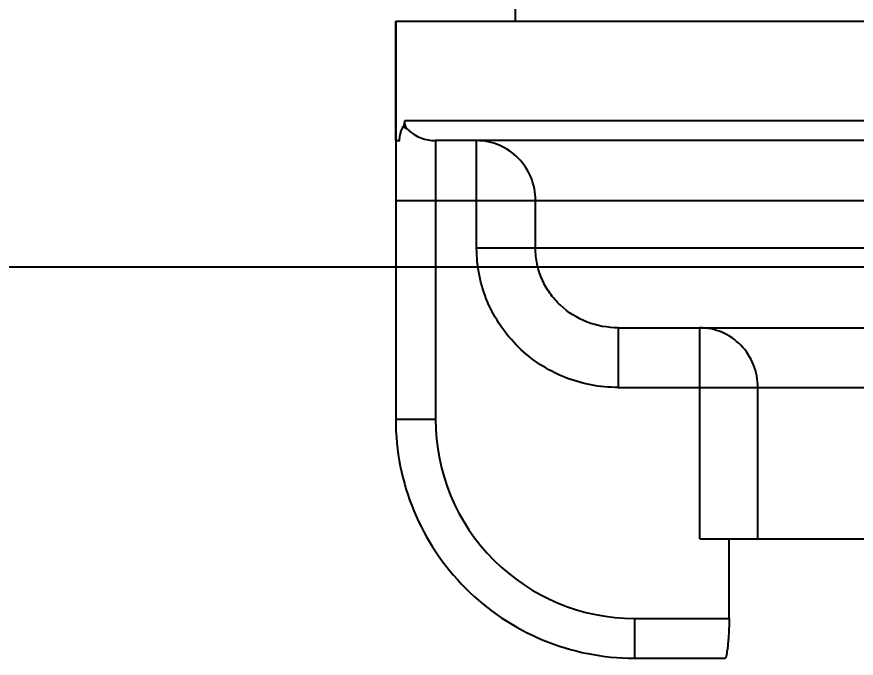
# Model space of a CAD drawing. Header units: millimetres. Extents: x 3495 to 4455, y 26793 to 27144.
# Drawn here: x 3604.51 to 3625.55, y 26972.79 to 26988.85 of the extents above; entities that cross this region are included whole.
import ezdxf

# ---------------------------------------------------------------- set-up
doc = ezdxf.new("R2010")
doc.units = ezdxf.units.MM
doc.styles.get("Standard").update_dxf_attribs({"font": ''})
doc.styles.get('Standard').set_extended_font_data('SimSun')
doc.dimstyles.new('副本 ISO-25-2bei', dxfattribs={"dimscale": 1.7, "dimtxt": 5, "dimasz": 5, "dimexe": 0.5, "dimexo": 0.625, "dimgap": 1, "dimtad": 1, "dimlfac": 0.0393, "dimdsep": 46, "dimtxsty": 'Standard', "dimcen": 2.5, "dimclrd": 1, "dimclre": 1, "dimclrt": 3, "dimadec": 0, "dimazin": 0, "dimtfac": 1, "dimtmove": 0, "dimatfit": 3, "dimfxl": 0, "dimarcsym": 0})

# ---------------------------------------------------------------- blocks, each defined once
blk = doc.blocks.new('*D4')
at = {"color": 1, "lineweight": -2, "transparency": 16777216}
for p, q in [((3536.698, 27040.743), (3536.698, 26981.739)), ((3636.197, 27004.13), (3636.197, 26981.739)), ((3545.198, 26982.589), (3627.697, 26982.589))]:
    blk.add_line(p, q, dxfattribs=at)
at = {"color": 1, "transparency": 16777216}
for points in [[(3545.198, 26984.006), (3545.198, 26981.173), (3536.698, 26982.589)], [(3627.697, 26984.006), (3627.697, 26981.173), (3636.197, 26982.589)]]:
    blk.add_solid(points, dxfattribs=at)
at = {"layer": 'Defpoints', "color": 0, "transparency": 16777216}
for p in [(3536.698, 27041.805), (3636.197, 27005.193), (3636.197, 26982.589)]:
    blk.add_point(p, dxfattribs=at)
at = {"color": 3, "transparency": 16777216, "insert": (3586.447, 26988.539), "char_height": 8.5, "attachment_point": 5, "bg_fill": 3, "box_fill_scale": 1.1, "bg_fill_color": 256, "bg_fill_true_color": 13158600, "bg_fill_transparency": 0}
blk.add_mtext('99.5', dxfattribs=at)

msp = doc.modelspace()

# ---------------------------------------------------------------- linework, layer by layer
for points in [[(3616.997, 26990.734), (3616.997, 26990.734), (3616.997, 26988.74), (3616.997, 26988.74)], [(3614.004, 26988.74), (3614.004, 26988.74), (3658.389, 26988.74), (3658.389, 26988.74)], [(3614.004, 26988.74), (3614.004, 26988.74), (3614.004, 26978.768), (3614.004, 26978.768)], [(3614.004, 26985.749), (3614.004, 26985.749), (3614.004, 26988.74), (3614.004, 26988.74)], [(3614.233, 26986.247), (3614.22, 26986.197), (3614.21, 26986.148), (3614.2, 26986.098)], [(3658.161, 26986.247), (3658.161, 26986.247), (3614.233, 26986.247), (3614.233, 26986.247)], [(3614.275, 26986.051), (3614.248, 26986.112), (3614.233, 26986.18), (3614.233, 26986.247)], [(3614.323, 26986.015), (3614.507, 26985.843), (3614.75, 26985.749), (3615.002, 26985.749)], [(3614.004, 26985.749), (3614.004, 26985.749), (3614.085, 26985.749), (3614.085, 26985.749)], [(3614.078, 26985.749), (3614.081, 26985.741), (3614.083, 26985.733), (3614.085, 26985.725)], [(3614.088, 26985.751), (3614.087, 26985.743), (3614.086, 26985.734), (3614.085, 26985.725)], [(3614.085, 26985.749), (3614.085, 26985.749), (3614.085, 26985.725), (3614.085, 26985.725)], [(3657.392, 26985.749), (3657.392, 26985.749), (3615.002, 26985.749), (3615.002, 26985.749)], [(3615.002, 26985.749), (3615.002, 26985.749), (3615.002, 26978.768), (3615.002, 26978.768)], [(3616.033, 26983.057), (3616.033, 26983.057), (3616.033, 26985.749), (3616.033, 26985.749)], [(3614.004, 26984.253), (3614.004, 26984.253), (3658.389, 26984.253), (3658.389, 26984.253)], [(3617.508, 26983.057), (3617.508, 26983.057), (3617.508, 26984.253), (3617.508, 26984.253)], [(3617.508, 26983.057), (3617.508, 26983.057), (3616.033, 26983.057), (3616.033, 26983.057)], [(3654.886, 26983.057), (3654.886, 26983.057), (3617.508, 26983.057), (3617.508, 26983.057)], [(3619.583, 26981.062), (3619.583, 26981.062), (3619.583, 26981.062), (3619.583, 26981.062)], [(3619.583, 26981.062), (3619.583, 26981.062), (3619.583, 26981.062), (3619.583, 26981.062)], [(3619.583, 26981.062), (3619.583, 26981.062), (3652.811, 26981.062), (3652.811, 26981.062)], [(3619.583, 26981.062), (3619.583, 26981.062), (3619.583, 26981.062), (3619.583, 26981.062)], [(3619.583, 26981.062), (3619.583, 26981.062), (3619.583, 26979.566), (3619.583, 26979.566)], [(3621.625, 26981.062), (3621.625, 26981.062), (3621.625, 26981.062), (3621.625, 26981.062)], [(3621.625, 26975.777), (3621.625, 26975.777), (3621.625, 26981.062), (3621.625, 26981.062)], [(3619.583, 26979.566), (3619.583, 26979.566), (3652.811, 26979.566), (3652.811, 26979.566)], [(3623.082, 26979.566), (3623.082, 26979.566), (3623.082, 26979.566), (3623.082, 26979.566)], [(3623.082, 26975.777), (3623.082, 26975.777), (3623.082, 26979.566), (3623.082, 26979.566)], [(3615.002, 26978.768), (3615.002, 26978.768), (3614.004, 26978.768), (3614.004, 26978.768)], [(3621.625, 26975.777), (3621.625, 26975.777), (3650.768, 26975.777), (3650.768, 26975.777)], [(3622.362, 26975.777), (3622.362, 26975.777), (3622.362, 26975.777), (3622.362, 26975.777)], [(3622.362, 26973.783), (3622.362, 26973.783), (3622.362, 26975.777), (3622.362, 26975.777)], [(3619.989, 26973.783), (3619.989, 26973.783), (3622.362, 26973.783), (3622.362, 26973.783)], [(3619.989, 26973.783), (3619.989, 26973.783), (3619.989, 26973.783), (3619.989, 26973.783)], [(3619.989, 26973.783), (3619.989, 26973.783), (3619.989, 26972.786), (3619.989, 26972.786)], [(3622.362, 26973.783), (3622.362, 26973.783), (3622.362, 26973.783), (3622.362, 26973.783)], [(3619.989, 26972.786), (3619.989, 26972.786), (3622.262, 26972.786), (3622.262, 26972.786)], [(3622.262, 26972.786), (3622.262, 26972.786), (3622.262, 26972.786), (3622.262, 26972.786)]]:
    msp.add_open_spline(points, degree=3)
for points, knots in [([(3614.2, 26986.098), (3614.186, 26986.092), (3614.175, 26986.079), (3614.166, 26986.065), (3614.166, 26986.065), (3614.152, 26986.043), (3614.143, 26986.02), (3614.136, 26985.995), (3614.136, 26985.995), (3614.125, 26985.961), (3614.117, 26985.926), (3614.11, 26985.89), (3614.11, 26985.89), (3614.101, 26985.844), (3614.094, 26985.798), (3614.088, 26985.751)], [0, 0, 0, 0, 0.25, 0.25, 0.25, 0.25, 0.5, 0.5, 0.5, 0.5, 0.75, 0.75, 0.75, 0.75, 1, 1, 1, 1]), ([(3614.201, 26986.098), (3614.208, 26986.092), (3614.216, 26986.086), (3614.225, 26986.08), (3614.225, 26986.08), (3614.24, 26986.069), (3614.258, 26986.059), (3614.275, 26986.051)], [0, 0, 0, 0, 0.5, 0.5, 0.5, 0.5, 1, 1, 1, 1]), ([(3614.275, 26986.051), (3614.279, 26986.049), (3614.282, 26986.048), (3614.285, 26986.045), (3614.285, 26986.045), (3614.299, 26986.037), (3614.311, 26986.026), (3614.323, 26986.015)], [0, 0, 0, 0, 0.5, 0.5, 0.5, 0.5, 1, 1, 1, 1]), ([(3617.508, 26984.253), (3617.508, 26984.447), (3617.47, 26984.644), (3617.396, 26984.826), (3617.396, 26984.826), (3617.322, 26985.006), (3617.213, 26985.172), (3617.076, 26985.311), (3617.076, 26985.311), (3616.94, 26985.449), (3616.776, 26985.559), (3616.598, 26985.635), (3616.598, 26985.635), (3616.419, 26985.71), (3616.225, 26985.749), (3616.033, 26985.749)], [0, 0, 0, 0, 0.25, 0.25, 0.25, 0.25, 0.5, 0.5, 0.5, 0.5, 0.75, 0.75, 0.75, 0.75, 1, 1, 1, 1]), ([(3619.583, 26979.566), (3619.353, 26979.567), (3619.122, 26979.588), (3618.896, 26979.632), (3618.896, 26979.632), (3618.669, 26979.676), (3618.447, 26979.741), (3618.234, 26979.827), (3618.234, 26979.827), (3618.02, 26979.913), (3617.814, 26980.02), (3617.621, 26980.146), (3617.621, 26980.146), (3617.428, 26980.271), (3617.247, 26980.416), (3617.082, 26980.577), (3617.082, 26980.577), (3616.917, 26980.738), (3616.768, 26980.915), (3616.638, 26981.105), (3616.638, 26981.105), (3616.508, 26981.295), (3616.397, 26981.499), (3616.307, 26981.711), (3616.307, 26981.711), (3616.216, 26981.922), (3616.148, 26982.143), (3616.102, 26982.369), (3616.102, 26982.369), (3616.056, 26982.595), (3616.033, 26982.826), (3616.033, 26983.057)], [0, 0, 0, 0, 0.125, 0.125, 0.125, 0.125, 0.25, 0.25, 0.25, 0.25, 0.375, 0.375, 0.375, 0.375, 0.5, 0.5, 0.5, 0.5, 0.625, 0.625, 0.625, 0.625, 0.75, 0.75, 0.75, 0.75, 0.875, 0.875, 0.875, 0.875, 1, 1, 1, 1]), ([(3619.583, 26981.062), (3619.319, 26981.062), (3619.053, 26981.11), (3618.805, 26981.206), (3618.805, 26981.206), (3618.556, 26981.302), (3618.325, 26981.445), (3618.132, 26981.627), (3618.132, 26981.627), (3618.034, 26981.719), (3617.946, 26981.819), (3617.869, 26981.928), (3617.869, 26981.928), (3617.792, 26982.038), (3617.725, 26982.154), (3617.672, 26982.276), (3617.672, 26982.276), (3617.618, 26982.399), (3617.577, 26982.527), (3617.55, 26982.658), (3617.55, 26982.658), (3617.522, 26982.789), (3617.508, 26982.923), (3617.508, 26983.057)], [0, 0, 0, 0, 0.166667, 0.166667, 0.166667, 0.166667, 0.333333, 0.333333, 0.333333, 0.333333, 0.5, 0.5, 0.5, 0.5, 0.666667, 0.666667, 0.666667, 0.666667, 0.833333, 0.833333, 0.833333, 0.833333, 1, 1, 1, 1]), ([(3623.082, 26979.566), (3623.082, 26979.76), (3623.045, 26979.957), (3622.971, 26980.138), (3622.971, 26980.138), (3622.898, 26980.319), (3622.79, 26980.485), (3622.655, 26980.624), (3622.655, 26980.624), (3622.521, 26980.762), (3622.36, 26980.873), (3622.182, 26980.949), (3622.182, 26980.949), (3622.006, 26981.023), (3621.814, 26981.062), (3621.625, 26981.062)], [0, 0, 0, 0, 0.25, 0.25, 0.25, 0.25, 0.5, 0.5, 0.5, 0.5, 0.75, 0.75, 0.75, 0.75, 1, 1, 1, 1]), ([(3614.004, 26978.768), (3614.004, 26977.182), (3614.634, 26975.66), (3615.757, 26974.538), (3615.757, 26974.538), (3616.879, 26973.416), (3618.402, 26972.786), (3619.989, 26972.786)], [0, 0, 0, 0, 0.5, 0.5, 0.5, 0.5, 1, 1, 1, 1]), ([(3615.002, 26978.768), (3615.002, 26977.446), (3615.527, 26976.178), (3616.462, 26975.244), (3616.462, 26975.244), (3617.397, 26974.308), (3618.666, 26973.783), (3619.989, 26973.783)], [0, 0, 0, 0, 0.5, 0.5, 0.5, 0.5, 1, 1, 1, 1]), ([(3622.362, 26973.783), (3622.362, 26973.718), (3622.361, 26973.653), (3622.359, 26973.588), (3622.359, 26973.588), (3622.357, 26973.525), (3622.355, 26973.463), (3622.352, 26973.401), (3622.352, 26973.401), (3622.348, 26973.343), (3622.345, 26973.286), (3622.34, 26973.229), (3622.34, 26973.229), (3622.336, 26973.178), (3622.331, 26973.127), (3622.325, 26973.077), (3622.325, 26973.077), (3622.32, 26973.036), (3622.315, 26972.995), (3622.308, 26972.954), (3622.308, 26972.954), (3622.303, 26972.923), (3622.298, 26972.892), (3622.292, 26972.861), (3622.292, 26972.861), (3622.289, 26972.851), (3622.287, 26972.84), (3622.284, 26972.829), (3622.284, 26972.829), (3622.281, 26972.821), (3622.279, 26972.812), (3622.275, 26972.805), (3622.275, 26972.805), (3622.274, 26972.8), (3622.272, 26972.796), (3622.269, 26972.791), (3622.269, 26972.791), (3622.267, 26972.788), (3622.264, 26972.786), (3622.262, 26972.786)], [0, 0, 0, 0, 0.1, 0.1, 0.1, 0.1, 0.2, 0.2, 0.2, 0.2, 0.3, 0.3, 0.3, 0.3, 0.4, 0.4, 0.4, 0.4, 0.5, 0.5, 0.5, 0.5, 0.6, 0.6, 0.6, 0.6, 0.7, 0.7, 0.7, 0.7, 0.8, 0.8, 0.8, 0.8, 0.9, 0.9, 0.9, 0.9, 1, 1, 1, 1])]:
    msp.add_open_spline(points, degree=3, knots=knots)

# ---------------------------------------------------------------- next in the draw order: dimensions: what is measured, and where the dimension line sits
dim = msp.add_linear_dim(base=(3636.197, 26982.589), p1=(3536.698, 27041.805), p2=(3636.197, 27005.193), dimstyle='副本 ISO-25-2bei', override={"dimdec": 1, "dimlfac": 1, "dimtfill": 1})
dim.commit()
dim.dimension.update_dxf_attribs({"geometry": '*D4', "text_midpoint": (3586.447, 26988.539)})

doc.saveas('drawing.dxf')
